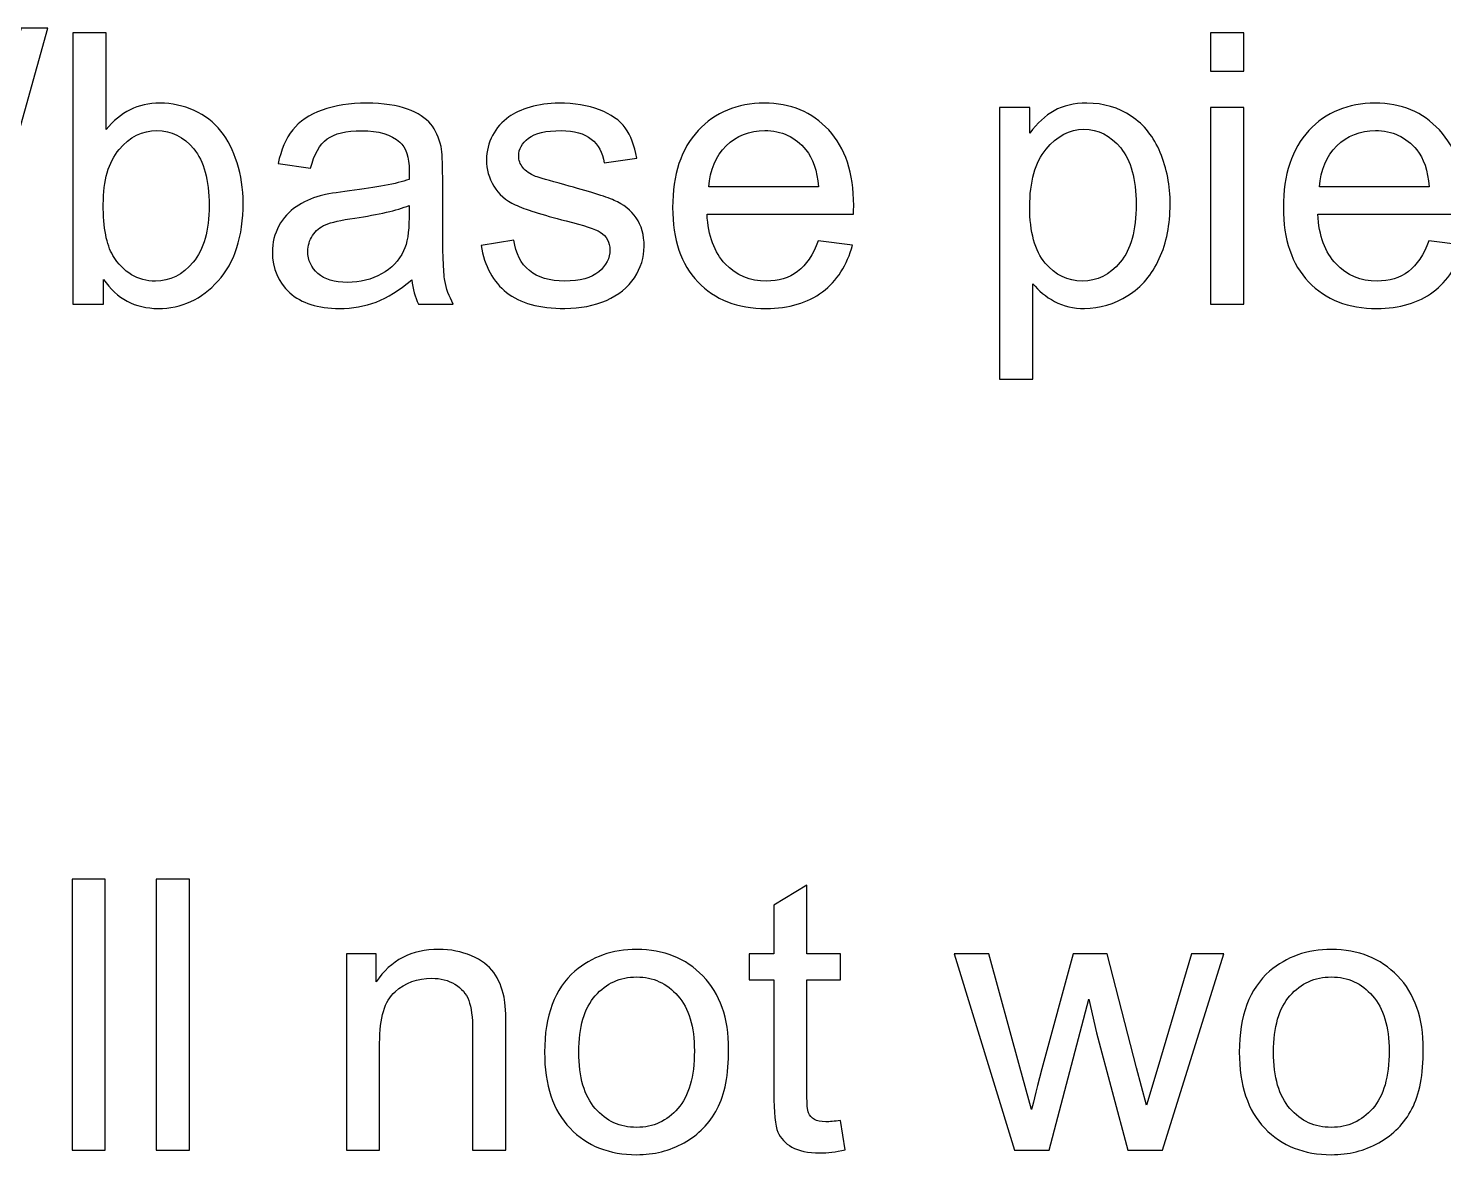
# Model space of a CAD drawing. Header units: millimetres. Extents: x -819 to 558, y -342 to 336.
# Drawn here: x -710.05 to -662.6, y 21.78 to 59.55 of the extents above; entities that cross this region are included whole.
import ezdxf

# ---------------------------------------------------------------- set-up
doc = ezdxf.new("R2010")
doc.units = ezdxf.units.MM
doc.header["$MEASUREMENT"] = 0
doc.layers.add('#Layer 1', color=7, linetype='Continuous')

msp = doc.modelspace()

# ---------------------------------------------------------------- linework, layer by layer
at = {"layer": '#Layer 1', "color": 250}
for points, knots in [([(-712.9226, 50.1475), (-712.9226, 50.1475), (-710.2873, 59.5476), (-710.2873, 59.5476), (-710.2873, 59.5476), (-710.2873, 59.5476), (-709.3941, 59.5476), (-709.3941, 59.5476), (-709.3941, 59.5476), (-709.3941, 59.5476), (-712.023, 50.1475), (-712.023, 50.1475), (-712.023, 50.1475), (-712.023, 50.1475), (-712.9226, 50.1475), (-712.9226, 50.1475)], [0, 0, 0, 0, 0.25, 0.25, 0.25, 0.25, 0.5, 0.5, 0.5, 0.5, 0.75, 0.75, 0.75, 0.75, 1, 1, 1, 1]), ([(-707.5272, 50.302), (-707.5272, 50.302), (-708.5622, 50.302), (-708.5622, 50.302), (-708.5622, 50.302), (-708.5622, 50.302), (-708.5622, 59.3931), (-708.5622, 59.3931), (-708.5622, 59.3931), (-708.5622, 59.3931), (-707.4468, 59.3931), (-707.4468, 59.3931), (-707.4468, 59.3931), (-707.4468, 59.3931), (-707.4468, 56.1504), (-707.4468, 56.1504), (-707.4468, 56.1504), (-706.9747, 56.7409), (-706.3736, 57.0372), (-705.6434, 57.0372), (-705.6434, 57.0372), (-705.237, 57.0372), (-704.8538, 56.9547), (-704.4919, 56.7917), (-704.4919, 56.7917), (-704.1299, 56.6287), (-703.8336, 56.398), (-703.5987, 56.1038), (-703.5987, 56.1038), (-703.3658, 55.8075), (-703.1817, 55.4519), (-703.0504, 55.0328), (-703.0504, 55.0328), (-702.9171, 54.6158), (-702.8515, 54.1692), (-702.8515, 53.695), (-702.8515, 53.695), (-702.8515, 52.5647), (-703.1309, 51.6927), (-703.6897, 51.0767), (-703.6897, 51.0767), (-704.2464, 50.4608), (-704.9173, 50.1538), (-705.6984, 50.1538), (-705.6984, 50.1538), (-706.4752, 50.1538), (-707.0848, 50.4777), (-707.5272, 51.1275), (-707.5272, 51.1275), (-707.5272, 51.1275), (-707.5272, 50.302), (-707.5272, 50.302)], [0, 0, 0, 0, 0.0769231, 0.0769231, 0.0769231, 0.0769231, 0.1538462, 0.1538462, 0.1538462, 0.1538462, 0.2307692, 0.2307692, 0.2307692, 0.2307692, 0.3076923, 0.3076923, 0.3076923, 0.3076923, 0.3846154, 0.3846154, 0.3846154, 0.3846154, 0.4615385, 0.4615385, 0.4615385, 0.4615385, 0.5384615, 0.5384615, 0.5384615, 0.5384615, 0.6153846, 0.6153846, 0.6153846, 0.6153846, 0.6923077, 0.6923077, 0.6923077, 0.6923077, 0.7692308, 0.7692308, 0.7692308, 0.7692308, 0.8461538, 0.8461538, 0.8461538, 0.8461538, 0.9230769, 0.9230769, 0.9230769, 0.9230769, 1, 1, 1, 1]), ([(-670.42, 58.1083), (-670.42, 58.1083), (-670.42, 59.3931), (-670.42, 59.3931), (-670.42, 59.3931), (-670.42, 59.3931), (-669.3024, 59.3931), (-669.3024, 59.3931), (-669.3024, 59.3931), (-669.3024, 59.3931), (-669.3024, 58.1083), (-669.3024, 58.1083), (-669.3024, 58.1083), (-669.3024, 58.1083), (-670.42, 58.1083), (-670.42, 58.1083)], [0, 0, 0, 0, 0.25, 0.25, 0.25, 0.25, 0.5, 0.5, 0.5, 0.5, 0.75, 0.75, 0.75, 0.75, 1, 1, 1, 1]), ([(-697.1958, 51.1148), (-697.6106, 50.7634), (-698.0086, 50.5158), (-698.3896, 50.3697), (-698.3896, 50.3697), (-698.7727, 50.2258), (-699.1833, 50.1538), (-699.6215, 50.1538), (-699.6215, 50.1538), (-700.3454, 50.1538), (-700.8999, 50.3295), (-701.2894, 50.683), (-701.2894, 50.683), (-701.6767, 51.0365), (-701.8715, 51.4895), (-701.8715, 52.0377), (-701.8715, 52.0377), (-701.8715, 52.3615), (-701.7995, 52.6557), (-701.6513, 52.9224), (-701.6513, 52.9224), (-701.5053, 53.1891), (-701.3127, 53.4029), (-701.0756, 53.5638), (-701.0756, 53.5638), (-700.8364, 53.7247), (-700.5697, 53.8474), (-700.2713, 53.93), (-700.2713, 53.93), (-700.0533, 53.9871), (-699.7231, 54.0443), (-699.2807, 54.0972), (-699.2807, 54.0972), (-698.379, 54.2051), (-697.7143, 54.3321), (-697.2889, 54.4824), (-697.2889, 54.4824), (-697.2847, 54.6348), (-697.2825, 54.7322), (-697.2825, 54.7724), (-697.2825, 54.7724), (-697.2825, 55.2275), (-697.3884, 55.5492), (-697.6, 55.7334), (-697.6, 55.7334), (-697.8837, 55.9874), (-698.3091, 56.1123), (-698.87, 56.1123), (-698.87, 56.1123), (-699.395, 56.1123), (-699.7823, 56.0212), (-700.0342, 55.8371), (-700.0342, 55.8371), (-700.284, 55.6529), (-700.4681, 55.327), (-700.5888, 54.8592), (-700.5888, 54.8592), (-700.5888, 54.8592), (-701.6789, 55.0095), (-701.6789, 55.0095), (-701.6789, 55.0095), (-701.5794, 55.4751), (-701.4164, 55.854), (-701.1899, 56.1398), (-701.1899, 56.1398), (-700.9634, 56.4276), (-700.6332, 56.6499), (-700.2035, 56.8044), (-700.2035, 56.8044), (-699.7739, 56.9589), (-699.2764, 57.0372), (-698.7092, 57.0372), (-698.7092, 57.0372), (-698.1461, 57.0372), (-697.6911, 56.9695), (-697.3397, 56.8383), (-697.3397, 56.8383), (-696.9883, 56.7049), (-696.7301, 56.5398), (-696.5629, 56.3387), (-696.5629, 56.3387), (-696.3978, 56.1377), (-696.2835, 55.8858), (-696.2157, 55.5789), (-696.2157, 55.5789), (-696.1798, 55.3884), (-696.1607, 55.0455), (-696.1607, 54.5502), (-696.1607, 54.5502), (-696.1607, 54.5502), (-696.1607, 53.0621), (-696.1607, 53.0621), (-696.1607, 53.0621), (-696.1607, 52.0229), (-696.1374, 51.3667), (-696.0887, 51.0936), (-696.0887, 51.0936), (-696.0422, 50.8185), (-695.9469, 50.5539), (-695.8072, 50.302), (-695.8072, 50.302), (-695.8072, 50.302), (-696.9735, 50.302), (-696.9735, 50.302), (-696.9735, 50.302), (-697.0878, 50.5327), (-697.164, 50.8037), (-697.1958, 51.1148)], [0, 0, 0, 0, 0.037037, 0.037037, 0.037037, 0.037037, 0.0740741, 0.0740741, 0.0740741, 0.0740741, 0.1111111, 0.1111111, 0.1111111, 0.1111111, 0.1481481, 0.1481481, 0.1481481, 0.1481481, 0.1851852, 0.1851852, 0.1851852, 0.1851852, 0.2222222, 0.2222222, 0.2222222, 0.2222222, 0.2592593, 0.2592593, 0.2592593, 0.2592593, 0.2962963, 0.2962963, 0.2962963, 0.2962963, 0.3333333, 0.3333333, 0.3333333, 0.3333333, 0.3703704, 0.3703704, 0.3703704, 0.3703704, 0.4074074, 0.4074074, 0.4074074, 0.4074074, 0.4444444, 0.4444444, 0.4444444, 0.4444444, 0.4814815, 0.4814815, 0.4814815, 0.4814815, 0.5185185, 0.5185185, 0.5185185, 0.5185185, 0.5555556, 0.5555556, 0.5555556, 0.5555556, 0.5925926, 0.5925926, 0.5925926, 0.5925926, 0.6296296, 0.6296296, 0.6296296, 0.6296296, 0.6666667, 0.6666667, 0.6666667, 0.6666667, 0.7037037, 0.7037037, 0.7037037, 0.7037037, 0.7407407, 0.7407407, 0.7407407, 0.7407407, 0.7777778, 0.7777778, 0.7777778, 0.7777778, 0.8148148, 0.8148148, 0.8148148, 0.8148148, 0.8518519, 0.8518519, 0.8518519, 0.8518519, 0.8888889, 0.8888889, 0.8888889, 0.8888889, 0.9259259, 0.9259259, 0.9259259, 0.9259259, 0.962963, 0.962963, 0.962963, 0.962963, 1, 1, 1, 1]), ([(-694.8759, 52.2684), (-694.8759, 52.2684), (-693.7731, 52.442), (-693.7731, 52.442), (-693.7731, 52.442), (-693.7117, 51.9996), (-693.5382, 51.6609), (-693.2545, 51.4238), (-693.2545, 51.4238), (-692.973, 51.1889), (-692.5772, 51.0704), (-692.0671, 51.0704), (-692.0671, 51.0704), (-691.5549, 51.0704), (-691.1739, 51.1762), (-690.9262, 51.3836), (-690.9262, 51.3836), (-690.6786, 51.5932), (-690.5537, 51.8387), (-690.5537, 52.1181), (-690.5537, 52.1181), (-690.5537, 52.3721), (-690.6637, 52.569), (-690.8839, 52.715), (-690.8839, 52.715), (-691.0363, 52.8145), (-691.4173, 52.9394), (-692.0248, 53.0918), (-692.0248, 53.0918), (-692.8418, 53.2992), (-693.4112, 53.477), (-693.7266, 53.6294), (-693.7266, 53.6294), (-694.0419, 53.7797), (-694.2832, 53.9892), (-694.4462, 54.2559), (-694.4462, 54.2559), (-694.6092, 54.5226), (-694.6918, 54.8169), (-694.6918, 55.1386), (-694.6918, 55.1386), (-694.6918, 55.4328), (-694.624, 55.7037), (-694.4886, 55.9535), (-694.4886, 55.9535), (-694.3552, 56.2054), (-694.1711, 56.4128), (-693.9403, 56.5779), (-693.9403, 56.5779), (-693.7668, 56.7049), (-693.5297, 56.815), (-693.2313, 56.9039), (-693.2313, 56.9039), (-692.9307, 56.9928), (-692.609, 57.0372), (-692.2661, 57.0372), (-692.2661, 57.0372), (-691.7496, 57.0372), (-691.2966, 56.961), (-690.905, 56.8129), (-690.905, 56.8129), (-690.5135, 56.6647), (-690.2256, 56.4636), (-690.0393, 56.2096), (-690.0393, 56.2096), (-689.8531, 55.9535), (-689.7261, 55.6148), (-689.6562, 55.1894), (-689.6562, 55.1894), (-689.6562, 55.1894), (-690.7463, 55.0391), (-690.7463, 55.0391), (-690.7463, 55.0391), (-690.7971, 55.3778), (-690.941, 55.6424), (-691.1781, 55.8329), (-691.1781, 55.8329), (-691.4152, 56.0234), (-691.7517, 56.1186), (-692.1856, 56.1186), (-692.1856, 56.1186), (-692.6979, 56.1186), (-693.064, 56.0339), (-693.2821, 55.8646), (-693.2821, 55.8646), (-693.5022, 55.6953), (-693.6123, 55.4963), (-693.6123, 55.2698), (-693.6123, 55.2698), (-693.6123, 55.1238), (-693.5657, 54.9947), (-693.4747, 54.8782), (-693.4747, 54.8782), (-693.3837, 54.7576), (-693.2418, 54.6602), (-693.0471, 54.5798), (-693.0471, 54.5798), (-692.9349, 54.5396), (-692.6068, 54.4443), (-692.0607, 54.2962), (-692.0607, 54.2962), (-691.2712, 54.0845), (-690.7209, 53.913), (-690.4097, 53.7776), (-690.4097, 53.7776), (-690.0965, 53.6442), (-689.8509, 53.4474), (-689.6731, 53.1913), (-689.6731, 53.1913), (-689.4953, 52.9351), (-689.4064, 52.6176), (-689.4064, 52.2366), (-689.4064, 52.2366), (-689.4064, 51.8641), (-689.5165, 51.5149), (-689.7324, 51.1847), (-689.7324, 51.1847), (-689.9504, 50.8566), (-690.2637, 50.6026), (-690.6722, 50.4227), (-690.6722, 50.4227), (-691.0807, 50.2427), (-691.5443, 50.1538), (-692.0607, 50.1538), (-692.0607, 50.1538), (-692.918, 50.1538), (-693.5699, 50.3316), (-694.0187, 50.6872), (-694.0187, 50.6872), (-694.4674, 51.0428), (-694.7531, 51.5699), (-694.8759, 52.2684)], [0, 0, 0, 0, 0.030303, 0.030303, 0.030303, 0.030303, 0.0606061, 0.0606061, 0.0606061, 0.0606061, 0.0909091, 0.0909091, 0.0909091, 0.0909091, 0.1212121, 0.1212121, 0.1212121, 0.1212121, 0.1515152, 0.1515152, 0.1515152, 0.1515152, 0.1818182, 0.1818182, 0.1818182, 0.1818182, 0.2121212, 0.2121212, 0.2121212, 0.2121212, 0.2424242, 0.2424242, 0.2424242, 0.2424242, 0.2727273, 0.2727273, 0.2727273, 0.2727273, 0.3030303, 0.3030303, 0.3030303, 0.3030303, 0.3333333, 0.3333333, 0.3333333, 0.3333333, 0.3636364, 0.3636364, 0.3636364, 0.3636364, 0.3939394, 0.3939394, 0.3939394, 0.3939394, 0.4242424, 0.4242424, 0.4242424, 0.4242424, 0.4545455, 0.4545455, 0.4545455, 0.4545455, 0.4848485, 0.4848485, 0.4848485, 0.4848485, 0.5151515, 0.5151515, 0.5151515, 0.5151515, 0.5454545, 0.5454545, 0.5454545, 0.5454545, 0.5757576, 0.5757576, 0.5757576, 0.5757576, 0.6060606, 0.6060606, 0.6060606, 0.6060606, 0.6363636, 0.6363636, 0.6363636, 0.6363636, 0.6666667, 0.6666667, 0.6666667, 0.6666667, 0.6969697, 0.6969697, 0.6969697, 0.6969697, 0.7272727, 0.7272727, 0.7272727, 0.7272727, 0.7575758, 0.7575758, 0.7575758, 0.7575758, 0.7878788, 0.7878788, 0.7878788, 0.7878788, 0.8181818, 0.8181818, 0.8181818, 0.8181818, 0.8484848, 0.8484848, 0.8484848, 0.8484848, 0.8787879, 0.8787879, 0.8787879, 0.8787879, 0.9090909, 0.9090909, 0.9090909, 0.9090909, 0.9393939, 0.9393939, 0.9393939, 0.9393939, 0.969697, 0.969697, 0.969697, 0.969697, 1, 1, 1, 1]), ([(-683.5729, 52.4229), (-683.5729, 52.4229), (-682.4193, 52.2811), (-682.4193, 52.2811), (-682.4193, 52.2811), (-682.6014, 51.6059), (-682.9379, 51.0831), (-683.429, 50.7105), (-683.429, 50.7105), (-683.9222, 50.3401), (-684.5508, 50.1538), (-685.3149, 50.1538), (-685.3149, 50.1538), (-686.278, 50.1538), (-687.0421, 50.4502), (-687.6052, 51.0428), (-687.6052, 51.0428), (-688.1703, 51.6355), (-688.4518, 52.4674), (-688.4518, 53.5384), (-688.4518, 53.5384), (-688.4518, 54.6475), (-688.1661, 55.5069), (-687.5967, 56.1186), (-687.5967, 56.1186), (-687.0252, 56.7303), (-686.2865, 57.0372), (-685.3763, 57.0372), (-685.3763, 57.0372), (-684.4958, 57.0372), (-683.7761, 56.7367), (-683.2194, 56.1377), (-683.2194, 56.1377), (-682.6606, 55.5386), (-682.3812, 54.6941), (-682.3812, 53.6082), (-682.3812, 53.6082), (-682.3812, 53.5405), (-682.3833, 53.441), (-682.3876, 53.3098), (-682.3876, 53.3098), (-682.3876, 53.3098), (-687.2982, 53.3098), (-687.2982, 53.3098), (-687.2982, 53.3098), (-687.258, 52.5859), (-687.0527, 52.0313), (-686.6844, 51.6482), (-686.6844, 51.6482), (-686.3161, 51.263), (-685.8589, 51.0704), (-685.3086, 51.0704), (-685.3086, 51.0704), (-684.9001, 51.0704), (-684.5508, 51.1783), (-684.2608, 51.3942), (-684.2608, 51.3942), (-683.9708, 51.608), (-683.7422, 51.9509), (-683.5729, 52.4229)], [0, 0, 0, 0, 0.0666667, 0.0666667, 0.0666667, 0.0666667, 0.1333333, 0.1333333, 0.1333333, 0.1333333, 0.2, 0.2, 0.2, 0.2, 0.2666667, 0.2666667, 0.2666667, 0.2666667, 0.3333333, 0.3333333, 0.3333333, 0.3333333, 0.4, 0.4, 0.4, 0.4, 0.4666667, 0.4666667, 0.4666667, 0.4666667, 0.5333333, 0.5333333, 0.5333333, 0.5333333, 0.6, 0.6, 0.6, 0.6, 0.6666667, 0.6666667, 0.6666667, 0.6666667, 0.7333333, 0.7333333, 0.7333333, 0.7333333, 0.8, 0.8, 0.8, 0.8, 0.8666667, 0.8666667, 0.8666667, 0.8666667, 0.9333333, 0.9333333, 0.9333333, 0.9333333, 1, 1, 1, 1]), ([(-677.4875, 47.7789), (-677.4875, 47.7789), (-677.4875, 56.887), (-677.4875, 56.887), (-677.4875, 56.887), (-677.4875, 56.887), (-676.4715, 56.887), (-676.4715, 56.887), (-676.4715, 56.887), (-676.4715, 56.887), (-676.4715, 56.0318), (-676.4715, 56.0318), (-676.4715, 56.0318), (-676.2323, 56.3663), (-675.9614, 56.6181), (-675.6587, 56.7854), (-675.6587, 56.7854), (-675.3581, 56.9526), (-674.9919, 57.0372), (-674.5623, 57.0372), (-674.5623, 57.0372), (-673.9992, 57.0372), (-673.5039, 56.8912), (-673.0742, 56.6033), (-673.0742, 56.6033), (-672.6424, 56.3133), (-672.3186, 55.9048), (-672.1006, 55.3778), (-672.1006, 55.3778), (-671.8804, 54.8507), (-671.7704, 54.2729), (-671.7704, 53.6442), (-671.7704, 53.6442), (-671.7704, 52.9711), (-671.891, 52.3636), (-672.1344, 51.8239), (-672.1344, 51.8239), (-672.3757, 51.2841), (-672.7271, 50.8714), (-673.1885, 50.5835), (-673.1885, 50.5835), (-673.65, 50.2978), (-674.1347, 50.1538), (-674.6427, 50.1538), (-674.6427, 50.1538), (-675.0152, 50.1538), (-675.3475, 50.2321), (-675.6439, 50.3888), (-675.6439, 50.3888), (-675.9402, 50.5454), (-676.1815, 50.7444), (-676.372, 50.9836), (-676.372, 50.9836), (-676.372, 50.9836), (-676.372, 47.7789), (-676.372, 47.7789), (-676.372, 47.7789), (-676.372, 47.7789), (-677.4875, 47.7789), (-677.4875, 47.7789)], [0, 0, 0, 0, 0.0666667, 0.0666667, 0.0666667, 0.0666667, 0.1333333, 0.1333333, 0.1333333, 0.1333333, 0.2, 0.2, 0.2, 0.2, 0.2666667, 0.2666667, 0.2666667, 0.2666667, 0.3333333, 0.3333333, 0.3333333, 0.3333333, 0.4, 0.4, 0.4, 0.4, 0.4666667, 0.4666667, 0.4666667, 0.4666667, 0.5333333, 0.5333333, 0.5333333, 0.5333333, 0.6, 0.6, 0.6, 0.6, 0.6666667, 0.6666667, 0.6666667, 0.6666667, 0.7333333, 0.7333333, 0.7333333, 0.7333333, 0.8, 0.8, 0.8, 0.8, 0.8666667, 0.8666667, 0.8666667, 0.8666667, 0.9333333, 0.9333333, 0.9333333, 0.9333333, 1, 1, 1, 1]), ([(-663.0963, 52.4229), (-663.0963, 52.4229), (-661.9427, 52.2811), (-661.9427, 52.2811), (-661.9427, 52.2811), (-662.1248, 51.6059), (-662.4613, 51.0831), (-662.9524, 50.7105), (-662.9524, 50.7105), (-663.4456, 50.3401), (-664.0742, 50.1538), (-664.8383, 50.1538), (-664.8383, 50.1538), (-665.8014, 50.1538), (-666.5655, 50.4502), (-667.1286, 51.0428), (-667.1286, 51.0428), (-667.6937, 51.6355), (-667.9752, 52.4674), (-667.9752, 53.5384), (-667.9752, 53.5384), (-667.9752, 54.6475), (-667.6895, 55.5069), (-667.1201, 56.1186), (-667.1201, 56.1186), (-666.5486, 56.7303), (-665.8099, 57.0372), (-664.8997, 57.0372), (-664.8997, 57.0372), (-664.0192, 57.0372), (-663.2995, 56.7367), (-662.7428, 56.1377), (-662.7428, 56.1377), (-662.184, 55.5386), (-661.9046, 54.6941), (-661.9046, 53.6082), (-661.9046, 53.6082), (-661.9046, 53.5405), (-661.9067, 53.441), (-661.911, 53.3098), (-661.911, 53.3098), (-661.911, 53.3098), (-666.8216, 53.3098), (-666.8216, 53.3098), (-666.8216, 53.3098), (-666.7814, 52.5859), (-666.5761, 52.0313), (-666.2078, 51.6482), (-666.2078, 51.6482), (-665.8395, 51.263), (-665.3823, 51.0704), (-664.832, 51.0704), (-664.832, 51.0704), (-664.4235, 51.0704), (-664.0742, 51.1783), (-663.7842, 51.3942), (-663.7842, 51.3942), (-663.4942, 51.608), (-663.2656, 51.9509), (-663.0963, 52.4229)], [0, 0, 0, 0, 0.0666667, 0.0666667, 0.0666667, 0.0666667, 0.1333333, 0.1333333, 0.1333333, 0.1333333, 0.2, 0.2, 0.2, 0.2, 0.2666667, 0.2666667, 0.2666667, 0.2666667, 0.3333333, 0.3333333, 0.3333333, 0.3333333, 0.4, 0.4, 0.4, 0.4, 0.4666667, 0.4666667, 0.4666667, 0.4666667, 0.5333333, 0.5333333, 0.5333333, 0.5333333, 0.6, 0.6, 0.6, 0.6, 0.6666667, 0.6666667, 0.6666667, 0.6666667, 0.7333333, 0.7333333, 0.7333333, 0.7333333, 0.8, 0.8, 0.8, 0.8, 0.8666667, 0.8666667, 0.8666667, 0.8666667, 0.9333333, 0.9333333, 0.9333333, 0.9333333, 1, 1, 1, 1]), ([(-670.42, 50.302), (-670.42, 50.302), (-670.42, 56.887), (-670.42, 56.887), (-670.42, 56.887), (-670.42, 56.887), (-669.3024, 56.887), (-669.3024, 56.887), (-669.3024, 56.887), (-669.3024, 56.887), (-669.3024, 50.302), (-669.3024, 50.302), (-669.3024, 50.302), (-669.3024, 50.302), (-670.42, 50.302), (-670.42, 50.302)], [0, 0, 0, 0, 0.25, 0.25, 0.25, 0.25, 0.5, 0.5, 0.5, 0.5, 0.75, 0.75, 0.75, 0.75, 1, 1, 1, 1]), ([(-707.5399, 53.6442), (-707.5399, 52.8547), (-707.4319, 52.2853), (-707.2182, 51.934), (-707.2182, 51.934), (-706.8668, 51.3582), (-706.3905, 51.0704), (-705.7915, 51.0704), (-705.7915, 51.0704), (-705.3026, 51.0704), (-704.8814, 51.282), (-704.5258, 51.7075), (-704.5258, 51.7075), (-704.1702, 52.1308), (-703.9924, 52.7616), (-703.9924, 53.6019), (-703.9924, 53.6019), (-703.9924, 54.4613), (-704.1638, 55.0963), (-704.5046, 55.5048), (-704.5046, 55.5048), (-704.8454, 55.9133), (-705.2581, 56.1186), (-705.7407, 56.1186), (-705.7407, 56.1186), (-706.2297, 56.1186), (-706.6509, 55.9069), (-707.0065, 55.4836), (-707.0065, 55.4836), (-707.3621, 55.0603), (-707.5399, 54.4464), (-707.5399, 53.6442)], [0, 0, 0, 0, 0.125, 0.125, 0.125, 0.125, 0.25, 0.25, 0.25, 0.25, 0.375, 0.375, 0.375, 0.375, 0.5, 0.5, 0.5, 0.5, 0.625, 0.625, 0.625, 0.625, 0.75, 0.75, 0.75, 0.75, 0.875, 0.875, 0.875, 0.875, 1, 1, 1, 1]), ([(-687.2369, 54.2284), (-687.2369, 54.2284), (-683.5602, 54.2284), (-683.5602, 54.2284), (-683.5602, 54.2284), (-683.6089, 54.7809), (-683.7507, 55.1979), (-683.9814, 55.473), (-683.9814, 55.473), (-684.337, 55.9027), (-684.7985, 56.1186), (-685.3636, 56.1186), (-685.3636, 56.1186), (-685.8758, 56.1186), (-686.3076, 55.9472), (-686.6569, 55.6043), (-686.6569, 55.6043), (-687.0061, 55.2614), (-687.1988, 54.802), (-687.2369, 54.2284)], [0, 0, 0, 0, 0.2, 0.2, 0.2, 0.2, 0.4, 0.4, 0.4, 0.4, 0.6, 0.6, 0.6, 0.6, 0.8, 0.8, 0.8, 0.8, 1, 1, 1, 1]), ([(-676.4778, 53.5574), (-676.4778, 52.7108), (-676.3064, 52.0842), (-675.9635, 51.6778), (-675.9635, 51.6778), (-675.6206, 51.2736), (-675.2036, 51.0704), (-674.7168, 51.0704), (-674.7168, 51.0704), (-674.2215, 51.0704), (-673.796, 51.2799), (-673.4425, 51.7011), (-673.4425, 51.7011), (-673.0891, 52.1202), (-672.9113, 52.77), (-672.9113, 53.6506), (-672.9113, 53.6506), (-672.9113, 54.4909), (-673.0848, 55.1174), (-673.4298, 55.5365), (-673.4298, 55.5365), (-673.7749, 55.9535), (-674.1876, 56.1631), (-674.666, 56.1631), (-674.666, 56.1631), (-675.1422, 56.1631), (-675.5634, 55.9408), (-675.9296, 55.4963), (-675.9296, 55.4963), (-676.2958, 55.0518), (-676.4778, 54.4041), (-676.4778, 53.5574)], [0, 0, 0, 0, 0.125, 0.125, 0.125, 0.125, 0.25, 0.25, 0.25, 0.25, 0.375, 0.375, 0.375, 0.375, 0.5, 0.5, 0.5, 0.5, 0.625, 0.625, 0.625, 0.625, 0.75, 0.75, 0.75, 0.75, 0.875, 0.875, 0.875, 0.875, 1, 1, 1, 1]), ([(-666.7603, 54.2284), (-666.7603, 54.2284), (-663.0836, 54.2284), (-663.0836, 54.2284), (-663.0836, 54.2284), (-663.1323, 54.7809), (-663.2741, 55.1979), (-663.5048, 55.473), (-663.5048, 55.473), (-663.8604, 55.9027), (-664.3219, 56.1186), (-664.887, 56.1186), (-664.887, 56.1186), (-665.3992, 56.1186), (-665.831, 55.9472), (-666.1803, 55.6043), (-666.1803, 55.6043), (-666.5295, 55.2614), (-666.7222, 54.802), (-666.7603, 54.2284)], [0, 0, 0, 0, 0.2, 0.2, 0.2, 0.2, 0.4, 0.4, 0.4, 0.4, 0.6, 0.6, 0.6, 0.6, 0.8, 0.8, 0.8, 0.8, 1, 1, 1, 1]), ([(-697.2889, 53.6082), (-697.6953, 53.441), (-698.3028, 53.3013), (-699.1113, 53.1849), (-699.1113, 53.1849), (-699.5707, 53.1193), (-699.8966, 53.0452), (-700.085, 52.9627), (-700.085, 52.9627), (-700.2755, 52.8801), (-700.4237, 52.7595), (-700.5253, 52.5986), (-700.5253, 52.5986), (-700.629, 52.4398), (-700.6819, 52.2642), (-700.6819, 52.0694), (-700.6819, 52.0694), (-700.6819, 51.771), (-700.5676, 51.5233), (-700.3432, 51.3244), (-700.3432, 51.3244), (-700.1189, 51.1275), (-699.7887, 51.028), (-699.3548, 51.028), (-699.3548, 51.028), (-698.9251, 51.028), (-698.542, 51.1212), (-698.2075, 51.3095), (-698.2075, 51.3095), (-697.8731, 51.4979), (-697.6254, 51.7562), (-697.4688, 52.0821), (-697.4688, 52.0821), (-697.3482, 52.334), (-697.2889, 52.7065), (-697.2889, 53.1976), (-697.2889, 53.1976), (-697.2889, 53.1976), (-697.2889, 53.6082), (-697.2889, 53.6082)], [0, 0, 0, 0, 0.1, 0.1, 0.1, 0.1, 0.2, 0.2, 0.2, 0.2, 0.3, 0.3, 0.3, 0.3, 0.4, 0.4, 0.4, 0.4, 0.5, 0.5, 0.5, 0.5, 0.6, 0.6, 0.6, 0.6, 0.7, 0.7, 0.7, 0.7, 0.8, 0.8, 0.8, 0.8, 0.9, 0.9, 0.9, 0.9, 1, 1, 1, 1]), ([(-708.5876, 21.926), (-708.5876, 21.926), (-708.5876, 31.0171), (-708.5876, 31.0171), (-708.5876, 31.0171), (-708.5876, 31.0171), (-707.4721, 31.0171), (-707.4721, 31.0171), (-707.4721, 31.0171), (-707.4721, 31.0171), (-707.4721, 21.926), (-707.4721, 21.926), (-707.4721, 21.926), (-707.4721, 21.926), (-708.5876, 21.926), (-708.5876, 21.926)], [0, 0, 0, 0, 0.25, 0.25, 0.25, 0.25, 0.5, 0.5, 0.5, 0.5, 0.75, 0.75, 0.75, 0.75, 1, 1, 1, 1]), ([(-705.7661, 21.926), (-705.7661, 21.926), (-705.7661, 31.0171), (-705.7661, 31.0171), (-705.7661, 31.0171), (-705.7661, 31.0171), (-704.6506, 31.0171), (-704.6506, 31.0171), (-704.6506, 31.0171), (-704.6506, 31.0171), (-704.6506, 21.926), (-704.6506, 21.926), (-704.6506, 21.926), (-704.6506, 21.926), (-705.7661, 21.926), (-705.7661, 21.926)], [0, 0, 0, 0, 0.25, 0.25, 0.25, 0.25, 0.5, 0.5, 0.5, 0.5, 0.75, 0.75, 0.75, 0.75, 1, 1, 1, 1]), ([(-682.8278, 22.9251), (-682.8278, 22.9251), (-682.6669, 21.9387), (-682.6669, 21.9387), (-682.6669, 21.9387), (-682.9802, 21.8731), (-683.2617, 21.8392), (-683.5094, 21.8392), (-683.5094, 21.8392), (-683.9158, 21.8392), (-684.229, 21.9027), (-684.4534, 22.0318), (-684.4534, 22.0318), (-684.6757, 22.1588), (-684.8323, 22.3282), (-684.9233, 22.5377), (-684.9233, 22.5377), (-685.0143, 22.7452), (-685.0609, 23.1854), (-685.0609, 23.8543), (-685.0609, 23.8543), (-685.0609, 23.8543), (-685.0609, 27.6431), (-685.0609, 27.6431), (-685.0609, 27.6431), (-685.0609, 27.6431), (-685.88, 27.6431), (-685.88, 27.6431), (-685.88, 27.6431), (-685.88, 27.6431), (-685.88, 28.511), (-685.88, 28.511), (-685.88, 28.511), (-685.88, 28.511), (-685.0609, 28.511), (-685.0609, 28.511), (-685.0609, 28.511), (-685.0609, 28.511), (-685.0609, 30.1429), (-685.0609, 30.1429), (-685.0609, 30.1429), (-685.0609, 30.1429), (-683.9496, 30.8118), (-683.9496, 30.8118), (-683.9496, 30.8118), (-683.9496, 30.8118), (-683.9496, 28.511), (-683.9496, 28.511), (-683.9496, 28.511), (-683.9496, 28.511), (-682.8278, 28.511), (-682.8278, 28.511), (-682.8278, 28.511), (-682.8278, 28.511), (-682.8278, 27.6431), (-682.8278, 27.6431), (-682.8278, 27.6431), (-682.8278, 27.6431), (-683.9496, 27.6431), (-683.9496, 27.6431), (-683.9496, 27.6431), (-683.9496, 27.6431), (-683.9496, 23.7929), (-683.9496, 23.7929), (-683.9496, 23.7929), (-683.9496, 23.4733), (-683.9306, 23.2701), (-683.8925, 23.1791), (-683.8925, 23.1791), (-683.8523, 23.0881), (-683.7888, 23.0161), (-683.6999, 22.9611), (-683.6999, 22.9611), (-683.611, 22.9081), (-683.484, 22.8806), (-683.3189, 22.8806), (-683.3189, 22.8806), (-683.194, 22.8806), (-683.031, 22.8954), (-682.8278, 22.9251)], [0, 0, 0, 0, 0.05, 0.05, 0.05, 0.05, 0.1, 0.1, 0.1, 0.1, 0.15, 0.15, 0.15, 0.15, 0.2, 0.2, 0.2, 0.2, 0.25, 0.25, 0.25, 0.25, 0.3, 0.3, 0.3, 0.3, 0.35, 0.35, 0.35, 0.35, 0.4, 0.4, 0.4, 0.4, 0.45, 0.45, 0.45, 0.45, 0.5, 0.5, 0.5, 0.5, 0.55, 0.55, 0.55, 0.55, 0.6, 0.6, 0.6, 0.6, 0.65, 0.65, 0.65, 0.65, 0.7, 0.7, 0.7, 0.7, 0.75, 0.75, 0.75, 0.75, 0.8, 0.8, 0.8, 0.8, 0.85, 0.85, 0.85, 0.85, 0.9, 0.9, 0.9, 0.9, 0.95, 0.95, 0.95, 0.95, 1, 1, 1, 1]), ([(-699.3907, 21.926), (-699.3907, 21.926), (-699.3907, 28.511), (-699.3907, 28.511), (-699.3907, 28.511), (-699.3907, 28.511), (-698.3874, 28.511), (-698.3874, 28.511), (-698.3874, 28.511), (-698.3874, 28.511), (-698.3874, 27.5754), (-698.3874, 27.5754), (-698.3874, 27.5754), (-697.9027, 28.2993), (-697.2042, 28.6612), (-696.2919, 28.6612), (-696.2919, 28.6612), (-695.894, 28.6612), (-695.5299, 28.5893), (-695.1976, 28.4475), (-695.1976, 28.4475), (-694.8631, 28.3035), (-694.6155, 28.1173), (-694.4504, 27.8844), (-694.4504, 27.8844), (-694.2832, 27.6537), (-694.1689, 27.3785), (-694.1011, 27.061), (-694.1011, 27.061), (-694.0609, 26.8536), (-694.0398, 26.4917), (-694.0398, 25.9752), (-694.0398, 25.9752), (-694.0398, 25.9752), (-694.0398, 21.926), (-694.0398, 21.926), (-694.0398, 21.926), (-694.0398, 21.926), (-695.1574, 21.926), (-695.1574, 21.926), (-695.1574, 21.926), (-695.1574, 21.926), (-695.1574, 25.9329), (-695.1574, 25.9329), (-695.1574, 25.9329), (-695.1574, 26.3858), (-695.1997, 26.7266), (-695.2865, 26.9531), (-695.2865, 26.9531), (-695.3733, 27.1775), (-695.5278, 27.3574), (-695.7479, 27.4907), (-695.7479, 27.4907), (-695.9702, 27.6262), (-696.2284, 27.6939), (-696.5268, 27.6939), (-696.5268, 27.6939), (-697.0031, 27.6939), (-697.4116, 27.5415), (-697.7587, 27.241), (-697.7587, 27.241), (-698.1038, 26.9383), (-698.2752, 26.3668), (-698.2752, 25.5222), (-698.2752, 25.5222), (-698.2752, 25.5222), (-698.2752, 21.926), (-698.2752, 21.926), (-698.2752, 21.926), (-698.2752, 21.926), (-699.3907, 21.926), (-699.3907, 21.926)], [0, 0, 0, 0, 0.0555556, 0.0555556, 0.0555556, 0.0555556, 0.1111111, 0.1111111, 0.1111111, 0.1111111, 0.1666667, 0.1666667, 0.1666667, 0.1666667, 0.2222222, 0.2222222, 0.2222222, 0.2222222, 0.2777778, 0.2777778, 0.2777778, 0.2777778, 0.3333333, 0.3333333, 0.3333333, 0.3333333, 0.3888889, 0.3888889, 0.3888889, 0.3888889, 0.4444444, 0.4444444, 0.4444444, 0.4444444, 0.5, 0.5, 0.5, 0.5, 0.5555556, 0.5555556, 0.5555556, 0.5555556, 0.6111111, 0.6111111, 0.6111111, 0.6111111, 0.6666667, 0.6666667, 0.6666667, 0.6666667, 0.7222222, 0.7222222, 0.7222222, 0.7222222, 0.7777778, 0.7777778, 0.7777778, 0.7777778, 0.8333333, 0.8333333, 0.8333333, 0.8333333, 0.8888889, 0.8888889, 0.8888889, 0.8888889, 0.9444444, 0.9444444, 0.9444444, 0.9444444, 1, 1, 1, 1]), ([(-692.7444, 25.2195), (-692.7444, 26.4387), (-692.4057, 27.3426), (-691.7263, 27.9289), (-691.7263, 27.9289), (-691.1611, 28.4157), (-690.4711, 28.6612), (-689.6562, 28.6612), (-689.6562, 28.6612), (-688.7502, 28.6612), (-688.0094, 28.3649), (-687.4358, 27.7701), (-687.4358, 27.7701), (-686.86, 27.1775), (-686.5743, 26.3583), (-686.5743, 25.3127), (-686.5743, 25.3127), (-686.5743, 24.4639), (-686.7013, 23.7971), (-686.9553, 23.3124), (-686.9553, 23.3124), (-687.2093, 22.8256), (-687.5797, 22.4488), (-688.0644, 22.18), (-688.0644, 22.18), (-688.5513, 21.9112), (-689.0804, 21.7778), (-689.6562, 21.7778), (-689.6562, 21.7778), (-690.5769, 21.7778), (-691.322, 22.0721), (-691.8914, 22.6647), (-691.8914, 22.6647), (-692.4607, 23.2553), (-692.7444, 24.1062), (-692.7444, 25.2195)], [0, 0, 0, 0, 0.1111111, 0.1111111, 0.1111111, 0.1111111, 0.2222222, 0.2222222, 0.2222222, 0.2222222, 0.3333333, 0.3333333, 0.3333333, 0.3333333, 0.4444444, 0.4444444, 0.4444444, 0.4444444, 0.5555556, 0.5555556, 0.5555556, 0.5555556, 0.6666667, 0.6666667, 0.6666667, 0.6666667, 0.7777778, 0.7777778, 0.7777778, 0.7777778, 0.8888889, 0.8888889, 0.8888889, 0.8888889, 1, 1, 1, 1]), ([(-676.9921, 21.926), (-676.9921, 21.926), (-679.0072, 28.511), (-679.0072, 28.511), (-679.0072, 28.511), (-679.0072, 28.511), (-677.8536, 28.511), (-677.8536, 28.511), (-677.8536, 28.511), (-677.8536, 28.511), (-676.8059, 24.7094), (-676.8059, 24.7094), (-676.8059, 24.7094), (-676.8059, 24.7094), (-676.4164, 23.2955), (-676.4164, 23.2955), (-676.4164, 23.2955), (-676.3995, 23.3675), (-676.2852, 23.8204), (-676.0756, 24.6544), (-676.0756, 24.6544), (-676.0756, 24.6544), (-675.0279, 28.511), (-675.0279, 28.511), (-675.0279, 28.511), (-675.0279, 28.511), (-673.8806, 28.511), (-673.8806, 28.511), (-673.8806, 28.511), (-673.8806, 28.511), (-672.8943, 24.6925), (-672.8943, 24.6925), (-672.8943, 24.6925), (-672.8943, 24.6925), (-672.5641, 23.4331), (-672.5641, 23.4331), (-672.5641, 23.4331), (-672.5641, 23.4331), (-672.1873, 24.7052), (-672.1873, 24.7052), (-672.1873, 24.7052), (-672.1873, 24.7052), (-671.0591, 28.511), (-671.0591, 28.511), (-671.0591, 28.511), (-671.0591, 28.511), (-669.9733, 28.511), (-669.9733, 28.511), (-669.9733, 28.511), (-669.9733, 28.511), (-672.0328, 21.926), (-672.0328, 21.926), (-672.0328, 21.926), (-672.0328, 21.926), (-673.1906, 21.926), (-673.1906, 21.926), (-673.1906, 21.926), (-673.1906, 21.926), (-674.2383, 25.8694), (-674.2383, 25.8694), (-674.2383, 25.8694), (-674.2383, 25.8694), (-674.4945, 26.9933), (-674.4945, 26.9933), (-674.4945, 26.9933), (-674.4945, 26.9933), (-675.8258, 21.926), (-675.8258, 21.926), (-675.8258, 21.926), (-675.8258, 21.926), (-676.9921, 21.926), (-676.9921, 21.926)], [0, 0, 0, 0, 0.0555556, 0.0555556, 0.0555556, 0.0555556, 0.1111111, 0.1111111, 0.1111111, 0.1111111, 0.1666667, 0.1666667, 0.1666667, 0.1666667, 0.2222222, 0.2222222, 0.2222222, 0.2222222, 0.2777778, 0.2777778, 0.2777778, 0.2777778, 0.3333333, 0.3333333, 0.3333333, 0.3333333, 0.3888889, 0.3888889, 0.3888889, 0.3888889, 0.4444444, 0.4444444, 0.4444444, 0.4444444, 0.5, 0.5, 0.5, 0.5, 0.5555556, 0.5555556, 0.5555556, 0.5555556, 0.6111111, 0.6111111, 0.6111111, 0.6111111, 0.6666667, 0.6666667, 0.6666667, 0.6666667, 0.7222222, 0.7222222, 0.7222222, 0.7222222, 0.7777778, 0.7777778, 0.7777778, 0.7777778, 0.8333333, 0.8333333, 0.8333333, 0.8333333, 0.8888889, 0.8888889, 0.8888889, 0.8888889, 0.9444444, 0.9444444, 0.9444444, 0.9444444, 1, 1, 1, 1]), ([(-669.4526, 25.2195), (-669.4526, 26.4387), (-669.1139, 27.3426), (-668.4345, 27.9289), (-668.4345, 27.9289), (-667.8693, 28.4157), (-667.1793, 28.6612), (-666.3644, 28.6612), (-666.3644, 28.6612), (-665.4584, 28.6612), (-664.7176, 28.3649), (-664.144, 27.7701), (-664.144, 27.7701), (-663.5682, 27.1775), (-663.2825, 26.3583), (-663.2825, 25.3127), (-663.2825, 25.3127), (-663.2825, 24.4639), (-663.4095, 23.7971), (-663.6635, 23.3124), (-663.6635, 23.3124), (-663.9175, 22.8256), (-664.2879, 22.4488), (-664.7726, 22.18), (-664.7726, 22.18), (-665.2595, 21.9112), (-665.7886, 21.7778), (-666.3644, 21.7778), (-666.3644, 21.7778), (-667.2851, 21.7778), (-668.0302, 22.0721), (-668.5996, 22.6647), (-668.5996, 22.6647), (-669.1689, 23.2553), (-669.4526, 24.1062), (-669.4526, 25.2195)], [0, 0, 0, 0, 0.1111111, 0.1111111, 0.1111111, 0.1111111, 0.2222222, 0.2222222, 0.2222222, 0.2222222, 0.3333333, 0.3333333, 0.3333333, 0.3333333, 0.4444444, 0.4444444, 0.4444444, 0.4444444, 0.5555556, 0.5555556, 0.5555556, 0.5555556, 0.6666667, 0.6666667, 0.6666667, 0.6666667, 0.7777778, 0.7777778, 0.7777778, 0.7777778, 0.8888889, 0.8888889, 0.8888889, 0.8888889, 1, 1, 1, 1]), ([(-691.5971, 25.2195), (-691.5971, 24.375), (-691.413, 23.7442), (-691.0447, 23.3251), (-691.0447, 23.3251), (-690.6764, 22.9039), (-690.2128, 22.6944), (-689.6562, 22.6944), (-689.6562, 22.6944), (-689.1016, 22.6944), (-688.6402, 22.906), (-688.2719, 23.3272), (-688.2719, 23.3272), (-687.9057, 23.7485), (-687.7215, 24.3919), (-687.7215, 25.2555), (-687.7215, 25.2555), (-687.7215, 26.0704), (-687.9057, 26.6885), (-688.2761, 27.1076), (-688.2761, 27.1076), (-688.6465, 27.5267), (-689.1058, 27.7363), (-689.6562, 27.7363), (-689.6562, 27.7363), (-690.2128, 27.7363), (-690.6764, 27.5267), (-691.0447, 27.1097), (-691.0447, 27.1097), (-691.413, 26.6927), (-691.5971, 26.062), (-691.5971, 25.2195)], [0, 0, 0, 0, 0.125, 0.125, 0.125, 0.125, 0.25, 0.25, 0.25, 0.25, 0.375, 0.375, 0.375, 0.375, 0.5, 0.5, 0.5, 0.5, 0.625, 0.625, 0.625, 0.625, 0.75, 0.75, 0.75, 0.75, 0.875, 0.875, 0.875, 0.875, 1, 1, 1, 1]), ([(-668.3053, 25.2195), (-668.3053, 24.375), (-668.1212, 23.7442), (-667.7529, 23.3251), (-667.7529, 23.3251), (-667.3846, 22.9039), (-666.921, 22.6944), (-666.3644, 22.6944), (-666.3644, 22.6944), (-665.8098, 22.6944), (-665.3484, 22.906), (-664.9801, 23.3272), (-664.9801, 23.3272), (-664.6139, 23.7485), (-664.4297, 24.3919), (-664.4297, 25.2555), (-664.4297, 25.2555), (-664.4297, 26.0704), (-664.6139, 26.6885), (-664.9843, 27.1076), (-664.9843, 27.1076), (-665.3547, 27.5267), (-665.814, 27.7363), (-666.3644, 27.7363), (-666.3644, 27.7363), (-666.921, 27.7363), (-667.3846, 27.5267), (-667.7529, 27.1097), (-667.7529, 27.1097), (-668.1212, 26.6927), (-668.3053, 26.062), (-668.3053, 25.2195)], [0, 0, 0, 0, 0.125, 0.125, 0.125, 0.125, 0.25, 0.25, 0.25, 0.25, 0.375, 0.375, 0.375, 0.375, 0.5, 0.5, 0.5, 0.5, 0.625, 0.625, 0.625, 0.625, 0.75, 0.75, 0.75, 0.75, 0.875, 0.875, 0.875, 0.875, 1, 1, 1, 1])]:
    msp.add_open_spline(points, degree=3, knots=knots, dxfattribs=at)

doc.saveas('drawing.dxf')
